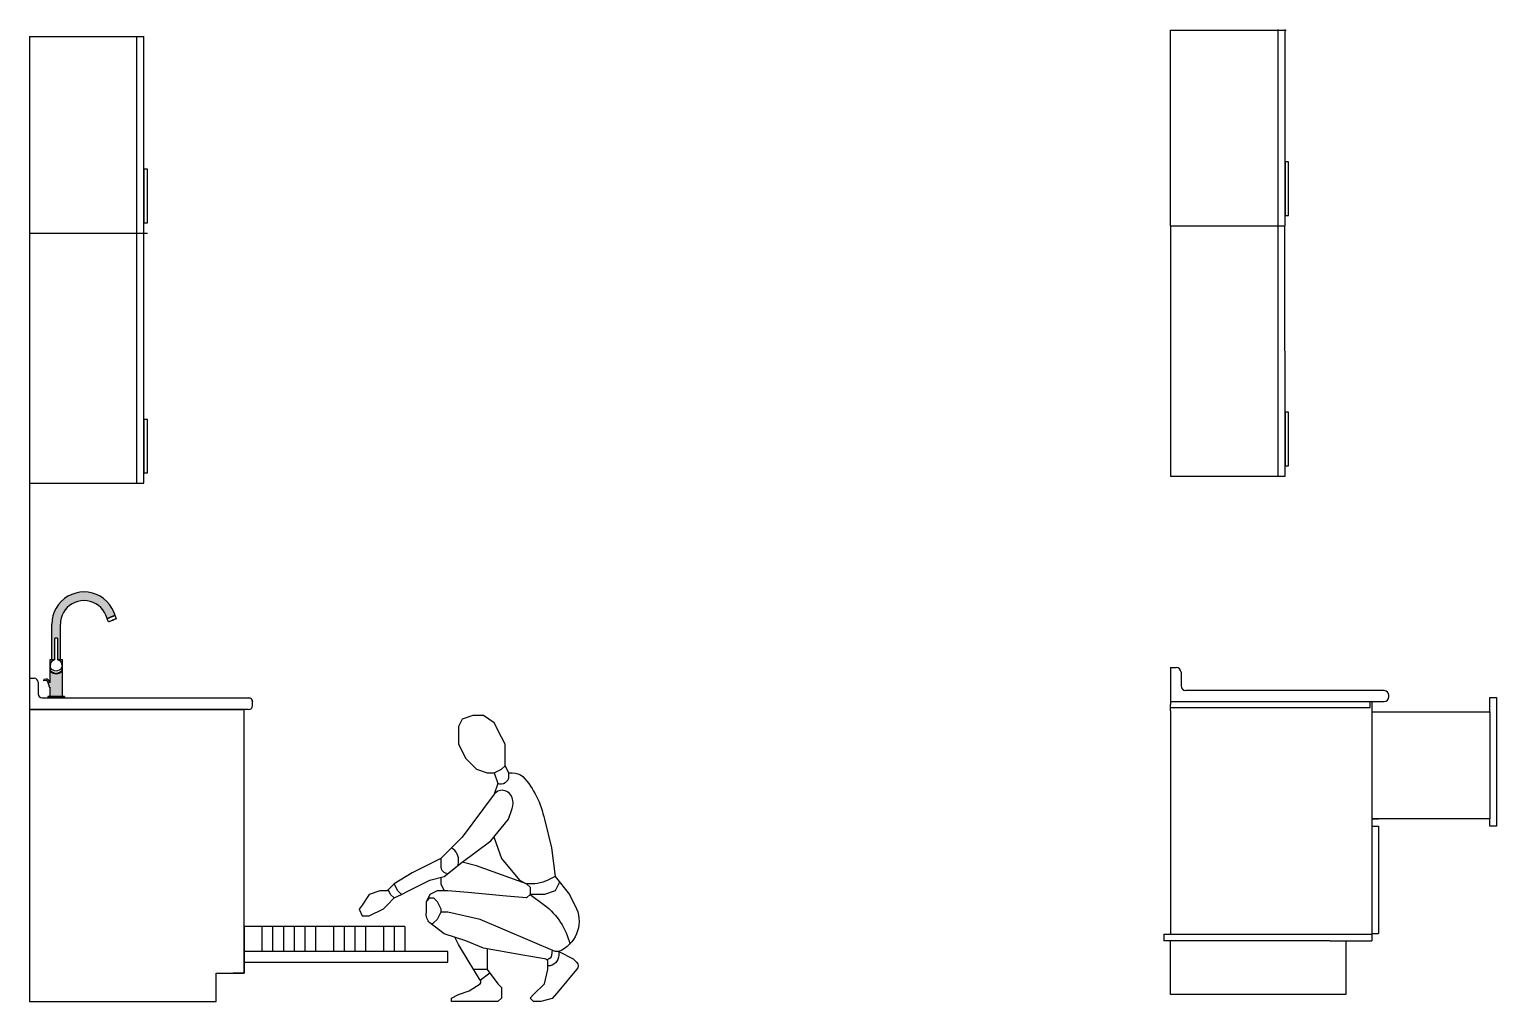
# Model space of a CAD drawing. Header units: millimetres. Extents: x -79936 to 190348, y -17907 to 78730.
# Drawn here: x 140702 to 144805, y 343 to 3063 of the extents above; entities that cross this region are included whole.
import ezdxf

# ---------------------------------------------------------------- set-up
doc = ezdxf.new("R2010")
doc.units = ezdxf.units.MM
for name, color, linetype in [('freecads.com', 7, 'Continuous'), ('furn', 251, 'Continuous'), ('furn section', 47, 'Continuous')]:
    doc.layers.add(name, color=color, linetype=linetype)

msp = doc.modelspace()

# ---------------------------------------------------------------- hatches: boundary and pattern name
at = {"true_color": 0xffffff, "transparency": 33554687}
h = msp.add_hatch(color=7, dxfattribs=at)
h.dxf.hatch_style = 1
h.paths.add_polyline_path([(140790.659, 1415.603), (140793.434, 1423.778), (140797.252, 1431.521), (140802.049, 1438.699), (140807.741, 1445.19), (140814.232, 1450.882), (140821.41, 1455.679), (140829.153, 1459.497), (140837.328, 1462.272), (140845.796, 1463.956), (140854.41, 1464.521), (140863.025, 1463.956), (140871.493, 1462.272), (140879.668, 1459.497), (140887.41, 1455.679), (140894.589, 1450.882), (140901.079, 1445.19), (140906.772, 1438.699), (140911.568, 1431.521), (140915.386, 1423.778), (140918.851, 1414.161), (140919.252, 1414.323), (140920.32, 1414.754), (140922.101, 1415.473), (140924.46, 1416.425), (140927.13, 1417.503), (140929.979, 1418.653), (140932.828, 1419.802), (140935.499, 1420.88), (140937.858, 1421.833), (140939.638, 1422.551), (140940.706, 1422.982), (140941.107, 1423.144), (140937.56, 1432.963), (140932.353, 1443.521), (140929.082, 1448.416), (140925.812, 1453.31), (140918.631, 1461.499), (140909.199, 1469.923), (140899.41, 1476.463), (140888.852, 1481.67), (140877.704, 1485.454), (140866.158, 1487.751), (140854.41, 1488.521), (140842.663, 1487.751), (140831.116, 1485.454), (140821.316, 1482.127), (140809.41, 1476.463), (140790.77, 1462.161), (140783.008, 1453.31), (140776.468, 1443.521), (140771.261, 1432.963), (140767.477, 1421.815), (140765.18, 1410.268), (140764.41, 1398.521), (140764.41, 1298.521), (140767.834, 1298.521), (140771.232, 1298.521), (140772.41, 1298.987), (140772.41, 1359.492), (140773.104, 1359.492), (140773.704, 1359.492), (140774.504, 1359.492), (140775.422, 1359.492), (140777.398, 1359.492), (140778.316, 1359.492), (140779.116, 1359.492), (140779.716, 1359.492), (140780.41, 1359.492), (140780.41, 1298.938), (140780.619, 1298.854), (140780.81, 1298.829), (140781.588, 1298.521), (140788.41, 1298.521), (140788.41, 1398.521), (140788.975, 1407.136)], flags=16)
h.paths.add_polyline_path([(140794.41, 1298.299), (140794.145, 1298.447), (140793.616, 1298.521), (140788.41, 1298.521), (140788.41, 1398.521), (140788.975, 1407.136), (140790.659, 1415.603), (140793.434, 1423.778), (140798.148, 1432.861), (140802.049, 1438.699), (140810.987, 1448.036), (140817.821, 1453.281), (140825.282, 1457.588), (140829.153, 1459.497), (140837.328, 1462.272), (140845.796, 1463.956), (140854.41, 1464.521), (140863.025, 1463.956), (140871.493, 1462.272), (140879.668, 1459.497), (140887.41, 1455.679), (140894.589, 1450.882), (140903.926, 1441.945), (140909.17, 1435.11), (140913.477, 1427.65), (140916.187, 1421.556), (140918.851, 1414.161), (140919.262, 1413.912), (140919.139, 1413.448), (140922.594, 1404.888), (140923.005, 1404.639), (140944.727, 1413.406), (140944.85, 1413.871), (140941.395, 1422.431), (140940.984, 1422.68), (140941.107, 1423.144), (140937.56, 1432.963), (140932.353, 1443.521), (140929.082, 1448.416), (140925.812, 1453.31), (140918.631, 1461.499), (140909.199, 1469.923), (140899.41, 1476.463), (140888.852, 1481.67), (140877.704, 1485.454), (140866.158, 1487.751), (140854.41, 1488.521), (140842.663, 1487.751), (140831.116, 1485.454), (140821.316, 1482.127), (140809.41, 1476.463), (140790.77, 1462.161), (140783.008, 1453.31), (140776.468, 1443.521), (140771.261, 1432.963), (140767.477, 1421.815), (140765.18, 1410.268), (140764.41, 1398.521), (140764.41, 1298.521), (140759.204, 1298.521), (140758.675, 1298.447), (140758.41, 1298.299), (140758.41, 1235.318), (140757.099, 1238.958), (140755.717, 1241.388), (140753.69, 1243.249), (140751.217, 1244.357), (140748.329, 1244.604), (140748.119, 1244.604), (140742.705, 1243.828), (140743.125, 1242.993), (140743.339, 1241.732), (140743.266, 1239.73), (140748.576, 1240.508), (140749.857, 1240.389), (140751.212, 1239.782), (140752.322, 1238.763), (140753.079, 1237.432), (140758.41, 1222.63), (140758.41, 1196.521), (140794.41, 1196.521)], flags=17)
h.paths.add_polyline_path([(140771.232, 1298.521), (140767.834, 1298.521), (140767.463, 1298.299), (140770.672, 1298.299)], flags=0)
h.paths.add_polyline_path([(140772.41, 1298.882), (140772.41, 1298.938), (140772.202, 1298.854)], flags=16)
h.paths.add_polyline_path([(140772.029, 1259.338), (140767.975, 1260.98), (140764.379, 1263.569), (140761.698, 1267.043), (140759.998, 1270.896), (140759.41, 1275.19), (140759.46, 1275.552), (140759.41, 1275.87), (140759.41, 1282.988), (140760.01, 1287.238), (140761.677, 1291.166), (140764.41, 1294.579), (140767.943, 1297.219), (140768.388, 1297.395), (140764.61, 1294.709), (140762.01, 1291.296), (140760.344, 1287.433), (140759.744, 1283.311), (140760.344, 1279.19), (140762.01, 1275.326), (140764.61, 1271.914), (140768.143, 1269.402), (140772.144, 1267.792), (140776.41, 1267.213), (140780.676, 1267.792), (140784.677, 1269.402), (140788.21, 1271.914), (140790.81, 1275.326), (140792.476, 1279.19), (140793.076, 1283.311), (140792.476, 1287.433), (140790.81, 1291.296), (140788.21, 1294.709), (140784.677, 1297.221), (140780.676, 1298.831), (140780.41, 1298.867), (140780.41, 1359.312), (140780.351, 1359.432), (140780.21, 1359.432), (140779.822, 1359.432), (140777.422, 1359.432), (140776.41, 1359.432), (140775.398, 1359.432), (140772.998, 1359.432), (140772.61, 1359.432), (140772.469, 1359.432), (140772.586, 1359.492), (140772.728, 1359.492), (140773.104, 1359.492), (140773.704, 1359.492), (140774.504, 1359.492), (140775.422, 1359.492), (140777.398, 1359.492), (140778.316, 1359.492), (140779.116, 1359.492), (140779.716, 1359.492), (140780.41, 1359.492), (140780.41, 1298.938), (140780.619, 1298.854), (140780.81, 1298.829), (140784.877, 1297.219), (140788.41, 1294.579), (140791.143, 1291.166), (140792.81, 1287.238), (140793.41, 1282.988), (140793.41, 1275.87), (140793.361, 1275.552), (140793.41, 1275.19), (140792.822, 1270.896), (140791.122, 1267.043), (140788.441, 1263.569), (140784.845, 1260.98), (140780.791, 1259.338), (140776.41, 1258.802)], flags=16)
h.paths.add_polyline_path([(140776.41, 1259.59), (140772.258, 1260.192), (140768.314, 1261.662), (140764.924, 1264.202), (140762.294, 1267.477), (140762.095, 1267.975), (140764.41, 1265.358), (140767.943, 1262.955), (140772.01, 1261.474), (140776.41, 1260.96), (140780.81, 1261.474), (140784.877, 1262.955), (140788.41, 1265.358), (140790.725, 1267.975), (140790.526, 1267.477), (140787.896, 1264.202), (140784.506, 1261.662), (140780.562, 1260.192)], flags=16)
h.paths.add_polyline_path([(140788.21, 1294.709), (140784.677, 1297.221), (140780.676, 1298.831), (140780.41, 1298.867), (140780.41, 1359.312), (140780.351, 1359.432), (140779.822, 1359.432), (140777.422, 1359.432), (140776.41, 1359.432), (140775.398, 1359.432), (140772.998, 1359.432), (140772.469, 1359.432), (140772.41, 1359.312), (140772.41, 1298.987), (140772.41, 1298.867), (140772.144, 1298.831), (140768.143, 1297.221), (140764.61, 1294.709), (140762.01, 1291.296), (140760.344, 1287.433), (140759.744, 1283.311), (140760.344, 1279.19), (140762.01, 1275.326), (140764.61, 1271.914), (140768.143, 1269.402), (140772.144, 1267.792), (140776.41, 1267.213), (140780.676, 1267.792), (140784.677, 1269.402), (140788.21, 1271.914), (140790.81, 1275.326), (140792.476, 1279.19), (140793.076, 1283.311), (140792.476, 1287.433), (140790.81, 1291.296)], flags=0)
h.paths.add_polyline_path([(140790.725, 1267.975), (140791.143, 1268.447), (140792.81, 1272.009), (140793.41, 1275.87), (140793.41, 1282.988), (140792.81, 1287.238), (140791.143, 1291.166), (140788.41, 1294.579), (140788.176, 1294.754), (140790.81, 1291.296), (140792.476, 1287.433), (140793.076, 1283.311), (140792.476, 1279.19), (140790.81, 1275.326), (140788.21, 1271.914), (140784.677, 1269.402), (140780.676, 1267.792), (140776.41, 1267.213), (140772.144, 1267.792), (140768.143, 1269.402), (140764.61, 1271.914), (140762.01, 1275.326), (140760.344, 1279.19), (140759.744, 1283.311), (140760.344, 1287.433), (140762.01, 1291.296), (140764.645, 1294.754), (140764.41, 1294.579), (140761.677, 1291.166), (140760.01, 1287.238), (140759.41, 1282.988), (140759.41, 1275.87), (140759.46, 1275.552), (140760.01, 1272.009), (140761.677, 1268.447), (140764.41, 1265.358), (140767.943, 1262.955), (140772.01, 1261.474), (140776.41, 1260.96), (140780.81, 1261.474), (140784.877, 1262.955), (140788.41, 1265.358)], flags=16)
h.paths.add_polyline_path([(140764.41, 1294.579), (140764.645, 1294.754), (140767.943, 1297.219), (140768.388, 1297.395), (140770.672, 1298.299), (140767.463, 1298.299), (140763.704, 1298.299), (140760.845, 1298.299), (140759.045, 1298.299), (140758.41, 1298.299), (140758.41, 1235.318), (140757.099, 1238.958), (140755.717, 1241.388), (140753.69, 1243.249), (140751.217, 1244.357), (140748.329, 1244.604), (140748.119, 1244.604), (140742.705, 1243.828), (140743.125, 1242.993), (140743.339, 1241.732), (140743.266, 1239.73), (140748.576, 1240.508), (140749.857, 1240.389), (140751.212, 1239.782), (140752.322, 1238.763), (140753.079, 1237.432), (140758.41, 1222.63), (140758.41, 1196.521), (140794.41, 1196.521), (140794.41, 1298.299), (140793.775, 1298.299), (140791.975, 1298.299), (140789.116, 1298.299), (140785.357, 1298.299), (140782.149, 1298.299), (140784.877, 1297.219), (140788.41, 1294.579), (140791.143, 1291.166), (140792.81, 1287.238), (140793.41, 1282.988), (140793.41, 1275.87), (140793.361, 1275.552), (140793.41, 1275.19), (140792.822, 1270.896), (140791.122, 1267.043), (140788.441, 1263.569), (140784.845, 1260.98), (140780.791, 1259.338), (140776.41, 1258.802), (140772.029, 1259.338), (140767.975, 1260.98), (140764.379, 1263.569), (140761.698, 1267.043), (140759.998, 1270.896), (140759.41, 1275.19), (140759.46, 1275.552), (140759.41, 1275.87), (140759.41, 1282.988), (140760.01, 1287.238), (140761.677, 1291.166)], flags=16)
h.paths.add_polyline_path([(140795.454, 1196.29), (140792.645, 1196.29), (140787.842, 1196.29), (140756.522, 1196.29), (140754.222, 1196.29), (140753.41, 1196.29), (140753.41, 1192.521), (140754.222, 1192.521), (140756.522, 1192.521), (140792.645, 1192.521), (140795.454, 1192.521)], flags=16)
h.paths.add_polyline_path([(140799.41, 1196.29), (140798.598, 1196.29), (140795.454, 1196.29), (140795.454, 1192.521), (140796.298, 1192.521), (140798.598, 1192.521), (140799.41, 1192.521)], flags=17)
h.paths.add_polyline_path([(140798.395, 1196.521), (140795.454, 1196.521), (140795.454, 1196.29), (140798.598, 1196.29), (140799.41, 1196.29), (140799.072, 1196.444)], flags=17)
h.paths.add_polyline_path([(140798.395, 1196.521), (140794.41, 1196.521), (140758.41, 1196.521), (140754.425, 1196.521), (140753.748, 1196.444), (140753.41, 1196.29), (140753.41, 1192.521), (140754.222, 1192.521), (140756.522, 1192.521), (140792.645, 1192.521), (140799.41, 1192.521), (140799.41, 1196.29), (140799.072, 1196.444)])
h.paths.add_polyline_path([(140753.69, 1243.249), (140751.217, 1244.357), (140748.329, 1244.604), (140748.119, 1244.604), (140742.314, 1243.772), (140742.026, 1242.993), (140741.98, 1241.732), (140742.193, 1240.471), (140742.585, 1239.692), (140743.005, 1239.692), (140748.576, 1240.508), (140749.857, 1240.389), (140751.212, 1239.782), (140752.322, 1238.763), (140753.079, 1237.432), (140758.41, 1222.63), (140758.41, 1196.521), (140794.41, 1196.521), (140794.41, 1298.299), (140794.145, 1298.447), (140793.616, 1298.521), (140788.41, 1298.521), (140788.41, 1398.521), (140788.975, 1407.136), (140790.659, 1415.603), (140793.434, 1423.778), (140798.148, 1432.861), (140802.049, 1438.699), (140810.987, 1448.036), (140817.821, 1453.281), (140825.282, 1457.588), (140829.153, 1459.497), (140837.328, 1462.272), (140845.796, 1463.956), (140854.41, 1464.521), (140863.025, 1463.956), (140871.493, 1462.272), (140879.668, 1459.497), (140887.41, 1455.679), (140894.589, 1450.882), (140903.926, 1441.945), (140909.17, 1435.11), (140913.477, 1427.65), (140916.187, 1421.556), (140918.851, 1414.161), (140919.262, 1413.912), (140919.139, 1413.448), (140922.594, 1404.888), (140923.005, 1404.639), (140944.727, 1413.406), (140944.85, 1413.871), (140941.395, 1422.431), (140940.984, 1422.68), (140941.107, 1423.144), (140937.56, 1432.963), (140932.353, 1443.521), (140929.082, 1448.416), (140925.812, 1453.31), (140918.631, 1461.499), (140909.199, 1469.923), (140899.41, 1476.463), (140888.852, 1481.67), (140877.704, 1485.454), (140866.158, 1487.751), (140854.41, 1488.521), (140842.663, 1487.751), (140831.116, 1485.454), (140821.316, 1482.127), (140809.41, 1476.463), (140790.77, 1462.161), (140783.008, 1453.31), (140776.468, 1443.521), (140771.261, 1432.963), (140767.477, 1421.815), (140765.18, 1410.268), (140764.41, 1398.521), (140764.41, 1298.521), (140759.204, 1298.521), (140758.675, 1298.447), (140758.41, 1298.299), (140758.41, 1235.318), (140757.099, 1238.958), (140755.717, 1241.388)])
h.paths.add_polyline_path([(140759.41, 1275.19), (140759.46, 1275.552), (140759.41, 1275.87), (140759.41, 1282.988), (140760.01, 1287.238), (140761.677, 1291.166), (140764.41, 1294.579), (140767.943, 1297.219), (140772.01, 1298.829), (140772.41, 1298.882), (140772.41, 1359.312), (140772.469, 1359.432), (140772.586, 1359.492), (140772.728, 1359.492), (140773.104, 1359.492), (140773.704, 1359.492), (140774.504, 1359.492), (140775.422, 1359.492), (140777.398, 1359.492), (140778.316, 1359.492), (140779.116, 1359.492), (140779.716, 1359.492), (140780.092, 1359.492), (140780.234, 1359.492), (140780.351, 1359.432), (140780.41, 1359.312), (140780.41, 1298.882), (140780.81, 1298.829), (140784.877, 1297.219), (140788.41, 1294.579), (140791.143, 1291.166), (140792.81, 1287.238), (140793.41, 1282.988), (140793.41, 1275.87), (140793.361, 1275.552), (140793.41, 1275.19), (140792.822, 1270.896), (140791.122, 1267.043), (140788.441, 1263.569), (140784.845, 1260.98), (140780.791, 1259.338), (140776.41, 1258.802), (140772.029, 1259.338), (140767.975, 1260.98), (140764.379, 1263.569), (140761.698, 1267.043), (140759.998, 1270.896)], flags=0)

# ---------------------------------------------------------------- linework, layer by layer
at = {"color": 250}
for points in [[(140701.523, 3042.521), (140701.523, 342.521)], [(144212.739, 3062.521), (144212.739, 2512.521)], [(141031.54, 2521.521), (141031.54, 2671.531), (141021.54, 2671.521)], [(144222.931, 2541.521), (144222.931, 2691.531), (144212.931, 2691.521)], [(143892.739, 2512.521), (143892.739, 2512.521)], [(144192.652, 2512.521), (144212.931, 2512.521)], [(140701.523, 2492.521), (141031.54, 2492.521)], [(141001.261, 2492.521), (141021.528, 2492.521)], [(141031.54, 1821.521), (141031.54, 1971.531), (141021.54, 1971.521)], [(144222.931, 1841.521), (144222.931, 1991.531), (144212.931, 1991.521)], [(141001.261, 1792.521), (141021.528, 1792.521)], [(143892.739, 1277.366), (143892.739, 1173.567)], [(140701.523, 1247.081), (140701.523, 1159.745)], [(141314.779, 1159.745), (141301.77, 1159.745)], [(144455.627, 1153.521), (144455.627, 1153.521), (144474.236, 1153.521)], [(144455.627, 853.521), (144474.236, 853.521)], [(144455.627, 833.687), (144474.236, 833.687)], [(144455.627, 533.475), (144474.236, 533.475)], [(143874.236, 531.024), (143874.236, 512.521)], [(144383.167, 512.521), (144383.167, 362.521), (143892.739, 362.521), (143892.739, 512.521)]]:
    msp.add_lwpolyline(points, dxfattribs=at)
at = {"color": 18, "true_color": 0x000000}
for points in [[(140701.523, 3042.521), (141001.261, 3042.521), (141021.528, 3042.521)], [(143892.739, 2512.521), (143892.739, 3060), (143906.369, 3060), (144216.369, 3060)], [(144490.283, 1212.521), (143935.018, 1212.521)], [(144455.627, 1153.521), (144785.627, 1153.521), (144785.627, 1193.521), (144804.627, 1193.521)], [(144804.627, 1193.521), (144804.627, 833.521)], [(144785.627, 1153.521), (144785.627, 853.521)], [(142031.77, 1032.608), (142031.77, 1062.608), (142021.77, 1082.608), (142001.77, 1122.608), (141971.77, 1142.608), (141941.77, 1142.608), (141911.77, 1132.608), (141901.77, 1112.608), (141901.77, 1062.608), (141921.77, 1022.608), (141951.77, 992.608), (141981.77, 982.608), (142001.77, 982.608), (142021.77, 992.608), (142031.77, 1002.608), (142031.77, 1032.608)], [(144804.627, 833.521), (144785.627, 833.521), (144785.627, 853.521), (144455.627, 853.521), (144455.627, 853.521)], [(142000.787, 803.428), (142021.77, 742.608), (142071.77, 682.608), (142091.77, 672.608), (141951.77, 722.608), (141911.77, 732.608)], [(141741.77, 642.608), (141731.77, 652.608), (141721.77, 672.608)], [(141852.358, 690.255), (141851.77, 672.608), (141861.77, 652.608)], [(142091.77, 672.608), (142101.77, 662.608), (142101.77, 652.608), (142101.77, 642.608), (142091.77, 632.608), (142035.52, 637.608), (141928.02, 647.608)], [(142184.078, 677.223), (142171.77, 652.608), (142141.77, 642.608), (142101.77, 642.608)], [(141721.77, 632.608), (141711.77, 642.608), (141705.104, 655.941)], [(141928.02, 647.608), (141871.77, 652.608), (141841.77, 652.608), (141821.77, 642.608), (141811.77, 622.608)], [(141751.77, 552.608), (141311.77, 552.608), (141301.77, 552.608), (141301.77, 482.608)], [(141351.77, 552.608), (141351.77, 482.608)], [(141381.77, 552.608), (141381.77, 482.608)], [(141411.77, 552.608), (141411.77, 482.608)], [(141441.77, 552.608), (141441.77, 482.608)], [(141471.77, 552.608), (141471.77, 482.608)], [(141501.77, 552.608), (141501.77, 482.608)], [(141551.77, 552.608), (141551.77, 482.608)], [(141581.77, 552.608), (141581.77, 482.608)], [(141611.77, 552.608), (141611.77, 482.608)], [(141641.77, 552.608), (141641.77, 482.608)], [(141691.77, 552.608), (141691.77, 482.608)], [(141721.77, 552.608), (141721.77, 482.608)], [(141751.77, 552.608), (141751.77, 482.608)], [(141301.77, 452.608), (141301.77, 422.608), (141271.77, 422.608)], [(141871.77, 482.608), (141301.77, 482.608), (141301.77, 452.608), (141861.77, 452.608), (141871.77, 452.608), (141871.77, 482.608)], [(141981.77, 432.608), (141961.77, 432.608), (141943.77, 432.608)], [(141961.77, 402.608), (141988.97, 423.008)]]:
    msp.add_lwpolyline(points, dxfattribs=at)
at = {"color": 253}
msp.add_lwpolyline([(141314.779, 1192.521), (141320.017, 1191.192), (141323.981, 1187.541), (141325.77, 1181.53)], dxfattribs=at)
at = {"color": 250}
msp.add_lwpolyline([(141301.77, 422.608), (141301.77, 1159.745), (140701.523, 1159.745), (140701.523, 342.521), (141223.477, 342.521), (141223.477, 422.608)], close=True, dxfattribs=at)
at = {"color": 18, "true_color": 0x000000}
for points in [[(142031.77, 1002.608), (142041.77, 982.608), (142051.77, 982.608, -0.16227766), (142081.77, 972.608, -0.13391808), (142141.77, 852.608), (142161.77, 772.608), (142171.77, 692.608), (142211.77, 642.608), (142231.77, 602.608, -0.41421356), (142181.77, 482.608), (142171.77, 482.608), (142101.77, 512.608), (141961.77, 572.608), (141871.77, 592.608), (141851.77, 592.608), (141841.77, 572.608), (141831.77, 562.608, -0.41421356), (141821.77, 562.608, -0.23606798), (141811.77, 592.608), (141811.77, 622.608), (141821.77, 632.608), (141831.77, 632.608), (141841.77, 622.608), (141851.77, 602.608), (141851.77, 592.608)], [(142001.77, 982.608), (142011.77, 952.608), (142001.77, 922.608), (141911.77, 802.608), (141871.77, 762.608), (141851.77, 742.608), (141771.77, 702.608), (141721.77, 672.608), (141701.77, 652.608), (141681.77, 652.608), (141651.77, 642.608), (141631.77, 612.608), (141624.078, 601.07), (141631.77, 582.608), (141651.77, 582.608), (141691.77, 602.608), (141701.77, 612.608), (141721.77, 632.608), (141741.77, 642.608), (141761.77, 652.608), (141821.77, 682.608), (141861.77, 692.608), (141911.77, 732.608), (141991.77, 792.608), (142041.77, 852.608), (142051.77, 882.608, 0.16227766), (142051.77, 912.608, 0.23606798), (142031.77, 932.608, 0.33333333), (142001.77, 922.608, -0.62287644)], [(142041.77, 982.608), (142041.77, 972.608, -0.53518376), (142011.77, 952.608, -2.67072628)], [(141851.77, 742.608), (141851.77, 732.608), (141851.77, 722.608, 0.41083159), (141872.746, 701.389, 1.54482187)], [(141900.795, 723.828), (141901.77, 732.608, 0.29531425), (141881.77, 772.608, 0.27290981)], [(142171.77, 692.608), (142151.77, 682.608, -0.15036763), (142091.77, 672.608, 0.30769231)], [(142101.77, 642.608), (142141.77, 612.608, -0.177425), (142212.649, 503.499, -0.177425)], [(142181.77, 482.608), (142221.77, 462.608), (142231.77, 452.608, -0.41421356), (142231.77, 432.608), (142181.77, 372.608), (142163.737, 350.969), (142131.77, 342.608), (142111.77, 342.608), (142101.77, 352.608), (142111.77, 362.608), (142141.77, 392.608), (142151.77, 432.608), (142151.77, 452.608, 0.41421356), (142141.77, 462.608), (142081.77, 472.608), (141971.77, 492.608), (141921.77, 512.608), (141861.77, 532.608), (141821.77, 562.608)], [(141981.45, 490.848), (141981.77, 432.608), (142011.77, 392.608), (142021.77, 382.608), (142021.77, 362.608), (142021.77, 352.608), (142011.77, 342.608), (141881.77, 342.608), (141881.77, 352.608), (141901.77, 362.608), (141931.77, 372.608), (141961.77, 392.608, 0.53518376), (141961.77, 402.608), (141931.77, 452.608), (141901.77, 502.608), (141891.77, 522.608)], [(142163.322, 486.229), (142161.77, 472.608, -0.34922203), (142148.841, 459.679, -15.26799944)], [(142181.77, 482.608), (142181.77, 472.608, -0.41421356), (142151.77, 442.608, -1)]]:
    msp.add_lwpolyline(points, format="xyb", dxfattribs=at)
at = {"layer": 'freecads.com', "color": 250}
for p, q in [((141021.54, 2671.521), (141021.54, 2521.521)), ((144212.931, 2691.521), (144212.931, 2541.521)), ((141021.54, 2521.521), (141031.54, 2521.521)), ((144212.931, 2541.521), (144222.931, 2541.521)), ((141021.54, 1971.521), (141021.54, 1821.521)), ((144212.931, 1991.521), (144212.931, 1841.521)), ((141021.54, 1821.521), (141031.54, 1821.521)), ((144212.931, 1841.521), (144222.931, 1841.521))]:
    msp.add_line(p, q, dxfattribs=at)
at = {"layer": 'freecads.com', "color": 250, "ltscale": 10}
for p, q in [((140819.968, 1481.67), (140809.41, 1476.463)), ((140831.116, 1485.454), (140819.968, 1481.67)), ((140842.663, 1487.751), (140831.116, 1485.454)), ((140854.41, 1488.521), (140842.663, 1487.751)), ((140866.158, 1487.751), (140854.41, 1488.521)), ((140877.704, 1485.454), (140866.158, 1487.751)), ((140888.852, 1481.67), (140877.704, 1485.454)), ((140899.41, 1476.463), (140888.852, 1481.67)), ((140776.468, 1443.521), (140771.261, 1432.963)), ((140783.008, 1453.31), (140776.468, 1443.521)), ((140790.77, 1462.161), (140783.008, 1453.31)), ((140799.621, 1469.923), (140790.77, 1462.161)), ((140802.049, 1438.699), (140797.252, 1431.521)), ((140809.41, 1476.463), (140799.621, 1469.923)), ((140807.741, 1445.19), (140802.049, 1438.699)), ((140814.232, 1450.882), (140807.741, 1445.19)), ((140821.41, 1455.679), (140814.232, 1450.882)), ((140829.153, 1459.497), (140821.41, 1455.679)), ((140837.328, 1462.272), (140829.153, 1459.497)), ((140845.796, 1463.956), (140837.328, 1462.272)), ((140854.41, 1464.521), (140845.796, 1463.956)), ((140863.025, 1463.956), (140854.41, 1464.521)), ((140871.493, 1462.272), (140863.025, 1463.956)), ((140879.668, 1459.497), (140871.493, 1462.272)), ((140887.41, 1455.679), (140879.668, 1459.497)), ((140894.589, 1450.882), (140887.41, 1455.679)), ((140901.079, 1445.19), (140894.589, 1450.882)), ((140909.199, 1469.923), (140899.41, 1476.463)), ((140906.772, 1438.699), (140901.079, 1445.19)), ((140911.568, 1431.521), (140906.772, 1438.699)), ((140918.05, 1462.161), (140909.199, 1469.923)), ((140925.812, 1453.31), (140918.05, 1462.161)), ((140932.353, 1443.521), (140925.812, 1453.31)), ((140937.56, 1432.963), (140932.353, 1443.521)), ((140765.18, 1410.268), (140764.41, 1398.521)), ((140764.41, 1298.521), (140764.41, 1398.521)), ((140767.477, 1421.815), (140765.18, 1410.268)), ((140771.261, 1432.963), (140767.477, 1421.815)), ((140788.975, 1407.136), (140788.41, 1398.521)), ((140788.41, 1298.521), (140788.41, 1398.521)), ((140790.659, 1415.603), (140788.975, 1407.136)), ((140793.434, 1423.778), (140790.659, 1415.603)), ((140797.252, 1431.521), (140793.434, 1423.778)), ((140915.386, 1423.778), (140911.568, 1431.521)), ((140918.851, 1414.161), (140915.386, 1423.778)), ((140919.252, 1414.323), (140918.851, 1414.161)), ((140919.262, 1413.912), (140918.851, 1414.161)), ((140919.262, 1413.912), (140919.139, 1413.448)), ((140919.54, 1413.61), (140919.139, 1413.448)), ((140922.594, 1404.888), (140919.139, 1413.448)), ((140920.32, 1414.754), (140919.252, 1414.323)), ((140919.663, 1414.074), (140919.262, 1413.912)), ((140920.608, 1414.041), (140919.54, 1413.61)), ((140920.731, 1414.505), (140919.663, 1414.074)), ((140922.101, 1415.473), (140920.32, 1414.754)), ((140922.389, 1414.759), (140920.608, 1414.041)), ((140922.467, 1415.206), (140920.731, 1414.505)), ((140924.46, 1416.425), (140922.101, 1415.473)), ((140924.748, 1415.712), (140922.389, 1414.759)), ((140924.737, 1416.122), (140922.467, 1415.206)), ((140922.995, 1405.05), (140922.594, 1404.888)), ((140923.005, 1404.639), (140922.594, 1404.888)), ((140924.063, 1405.481), (140922.995, 1405.05)), ((140923.406, 1404.801), (140923.005, 1404.639)), ((140924.474, 1405.232), (140923.406, 1404.801)), ((140925.844, 1406.2), (140924.063, 1405.481)), ((140927.13, 1417.503), (140924.46, 1416.425)), ((140926.21, 1405.933), (140924.474, 1405.232)), ((140927.319, 1417.164), (140924.737, 1416.122)), ((140927.418, 1416.789), (140924.748, 1415.712)), ((140928.203, 1407.152), (140925.844, 1406.2)), ((140928.48, 1406.849), (140926.21, 1405.933)), ((140929.979, 1418.653), (140927.13, 1417.503)), ((140930.123, 1418.296), (140927.319, 1417.164)), ((140930.267, 1417.939), (140927.418, 1416.789)), ((140930.873, 1408.23), (140928.203, 1407.152)), ((140931.062, 1407.891), (140928.48, 1406.849)), ((140932.828, 1419.802), (140929.979, 1418.653)), ((140932.927, 1419.428), (140930.123, 1418.296)), ((140933.116, 1419.089), (140930.267, 1417.939)), ((140933.722, 1409.379), (140930.873, 1408.23)), ((140933.866, 1409.023), (140931.062, 1407.891)), ((140935.499, 1420.88), (140932.828, 1419.802)), ((140935.509, 1420.47), (140932.927, 1419.428)), ((140935.786, 1420.167), (140933.116, 1419.089)), ((140936.571, 1410.529), (140933.722, 1409.379)), ((140936.67, 1410.155), (140933.866, 1409.023)), ((140937.858, 1421.833), (140935.499, 1420.88)), ((140937.779, 1421.386), (140935.509, 1420.47)), ((140938.146, 1421.119), (140935.786, 1420.167)), ((140939.241, 1411.607), (140936.571, 1410.529)), ((140939.252, 1411.197), (140936.67, 1410.155)), ((140941.107, 1423.144), (140937.56, 1432.963)), ((140939.515, 1422.087), (140937.779, 1421.386)), ((140939.638, 1422.551), (140937.858, 1421.833)), ((140939.926, 1421.838), (140938.146, 1421.119)), ((140941.6, 1412.559), (140939.241, 1411.607)), ((140941.522, 1412.113), (140939.252, 1411.197)), ((140940.583, 1422.518), (140939.515, 1422.087)), ((140940.706, 1422.982), (140939.638, 1422.551)), ((140940.994, 1422.269), (140939.926, 1421.838)), ((140940.984, 1422.68), (140940.583, 1422.518)), ((140941.107, 1423.144), (140940.706, 1422.982)), ((140941.107, 1423.144), (140940.984, 1422.68)), ((140941.395, 1422.431), (140940.984, 1422.68)), ((140941.395, 1422.431), (140940.994, 1422.269)), ((140944.85, 1413.871), (140941.395, 1422.431)), ((140943.258, 1412.814), (140941.522, 1412.113)), ((140943.381, 1413.278), (140941.6, 1412.559)), ((140944.326, 1413.245), (140943.258, 1412.814)), ((140944.449, 1413.709), (140943.381, 1413.278)), ((140944.727, 1413.406), (140944.326, 1413.245)), ((140944.85, 1413.871), (140944.449, 1413.709)), ((140944.85, 1413.871), (140944.727, 1413.406)), ((140772.469, 1359.432), (140772.41, 1359.312)), ((140772.41, 1298.867), (140772.41, 1359.312)), ((140772.586, 1359.492), (140772.469, 1359.432)), ((140772.61, 1359.432), (140772.469, 1359.432)), ((140772.728, 1359.492), (140772.586, 1359.492)), ((140772.998, 1359.432), (140772.61, 1359.432)), ((140773.104, 1359.492), (140772.728, 1359.492)), ((140775.398, 1359.432), (140772.998, 1359.432)), ((140773.704, 1359.492), (140773.104, 1359.492)), ((140774.504, 1359.492), (140773.704, 1359.492)), ((140775.422, 1359.492), (140774.504, 1359.492)), ((140776.41, 1359.432), (140775.398, 1359.432)), ((140777.398, 1359.492), (140775.422, 1359.492)), ((140777.422, 1359.432), (140776.41, 1359.432)), ((140778.316, 1359.492), (140777.398, 1359.492)), ((140779.822, 1359.432), (140777.422, 1359.432)), ((140779.116, 1359.492), (140778.316, 1359.492)), ((140779.716, 1359.492), (140779.116, 1359.492)), ((140780.092, 1359.492), (140779.716, 1359.492)), ((140780.21, 1359.432), (140779.822, 1359.432)), ((140780.234, 1359.492), (140780.092, 1359.492)), ((140780.351, 1359.432), (140780.21, 1359.432)), ((140780.351, 1359.432), (140780.234, 1359.492)), ((140780.41, 1359.312), (140780.351, 1359.432)), ((140780.41, 1359.312), (140780.41, 1298.867)), ((140758.675, 1298.447), (140758.41, 1298.299)), ((140758.41, 1298.299), (140758.41, 1235.318)), ((140759.045, 1298.299), (140758.41, 1298.299)), ((140759.204, 1298.521), (140758.675, 1298.447)), ((140760.845, 1298.299), (140759.045, 1298.299)), ((140759.839, 1298.521), (140759.204, 1298.521)), ((140760.01, 1287.238), (140759.41, 1282.988)), ((140759.41, 1282.988), (140759.41, 1275.87)), ((140760.01, 1272.009), (140759.41, 1275.87)), ((140759.46, 1275.552), (140759.41, 1275.19)), ((140759.998, 1270.896), (140759.41, 1275.19)), ((140759.41, 1275.19), (140759.41, 1263.678)), ((140760.344, 1287.433), (140759.744, 1283.311)), ((140760.344, 1279.19), (140759.744, 1283.311)), ((140761.534, 1298.521), (140759.839, 1298.521)), ((140761.677, 1291.166), (140760.01, 1287.238)), ((140761.677, 1268.447), (140760.01, 1272.009)), ((140762.01, 1291.296), (140760.344, 1287.433)), ((140762.01, 1275.326), (140760.344, 1279.19)), ((140763.704, 1298.299), (140760.845, 1298.299)), ((140764.234, 1298.521), (140761.534, 1298.521)), ((140764.41, 1294.579), (140761.677, 1291.166)), ((140764.61, 1294.709), (140762.01, 1291.296)), ((140764.61, 1271.914), (140762.01, 1275.326)), ((140767.463, 1298.299), (140763.704, 1298.299)), ((140767.834, 1298.521), (140764.234, 1298.521)), ((140767.943, 1297.219), (140764.41, 1294.579)), ((140768.143, 1297.221), (140764.61, 1294.709)), ((140770.672, 1298.299), (140767.463, 1298.299)), ((140771.232, 1298.521), (140767.834, 1298.521)), ((140772.01, 1298.829), (140767.943, 1297.219)), ((140772.144, 1298.831), (140768.143, 1297.221)), ((140772.532, 1298.898), (140772.01, 1298.829)), ((140772.897, 1298.933), (140772.144, 1298.831)), ((140780.676, 1298.831), (140779.869, 1298.941)), ((140780.81, 1298.829), (140780.269, 1298.9)), ((140784.677, 1297.221), (140780.676, 1298.831)), ((140784.877, 1297.219), (140780.81, 1298.829)), ((140788.586, 1298.521), (140781.588, 1298.521)), ((140785.357, 1298.299), (140782.149, 1298.299)), ((140788.21, 1294.709), (140784.677, 1297.221)), ((140788.41, 1294.579), (140784.877, 1297.219)), ((140789.116, 1298.299), (140785.357, 1298.299)), ((140790.81, 1291.296), (140788.21, 1294.709)), ((140790.81, 1275.326), (140788.21, 1271.914)), ((140791.143, 1291.166), (140788.41, 1294.579)), ((140791.286, 1298.521), (140788.586, 1298.521)), ((140791.975, 1298.299), (140789.116, 1298.299)), ((140792.476, 1287.433), (140790.81, 1291.296)), ((140792.476, 1279.19), (140790.81, 1275.326)), ((140792.81, 1287.238), (140791.143, 1291.166)), ((140792.81, 1272.009), (140791.143, 1268.447)), ((140792.981, 1298.521), (140791.286, 1298.521)), ((140793.775, 1298.299), (140791.975, 1298.299)), ((140793.076, 1283.311), (140792.476, 1287.433)), ((140793.076, 1283.311), (140792.476, 1279.19)), ((140793.41, 1282.988), (140792.81, 1287.238)), ((140793.41, 1275.87), (140792.81, 1272.009)), ((140793.41, 1275.19), (140792.822, 1270.896)), ((140793.616, 1298.521), (140792.981, 1298.521)), ((140793.41, 1275.19), (140793.361, 1275.552)), ((140793.41, 1282.988), (140793.41, 1275.87)), ((140793.41, 1275.19), (140793.41, 1263.678)), ((140794.145, 1298.447), (140793.616, 1298.521)), ((140794.41, 1298.299), (140793.775, 1298.299)), ((140794.41, 1298.299), (140794.145, 1298.447)), ((140794.41, 1196.521), (140794.41, 1298.299)), ((140742.026, 1242.993), (140741.98, 1241.732)), ((140742.193, 1240.471), (140741.98, 1241.732)), ((140742.314, 1243.772), (140742.026, 1242.993)), ((140742.585, 1239.692), (140742.193, 1240.471)), ((140748.119, 1244.604), (140742.314, 1243.772)), ((140742.734, 1243.772), (140742.314, 1243.772)), ((140743.005, 1239.692), (140742.585, 1239.692)), ((140743.125, 1242.993), (140742.734, 1243.772)), ((140748.576, 1240.508), (140743.005, 1239.692)), ((140743.293, 1240.471), (140743.005, 1239.692)), ((140743.339, 1241.732), (140743.125, 1242.993)), ((140743.339, 1241.732), (140743.293, 1240.471)), ((140748.539, 1244.604), (140748.119, 1244.604)), ((140751.217, 1244.357), (140748.539, 1244.604)), ((140749.857, 1240.389), (140748.576, 1240.508)), ((140751.212, 1239.782), (140749.857, 1240.389)), ((140752.322, 1238.763), (140751.212, 1239.782)), ((140753.69, 1243.249), (140751.217, 1244.357)), ((140753.079, 1237.432), (140752.322, 1238.763)), ((140759.045, 1220.867), (140753.079, 1237.432)), ((140755.717, 1241.388), (140753.69, 1243.249)), ((140757.099, 1238.958), (140755.717, 1241.388)), ((140759.045, 1233.555), (140757.099, 1238.958)), ((140761.698, 1267.043), (140759.998, 1270.896)), ((140764.41, 1265.358), (140761.677, 1268.447)), ((140764.379, 1263.569), (140761.698, 1267.043)), ((140762.294, 1267.477), (140762.095, 1267.975)), ((140764.924, 1264.202), (140762.294, 1267.477)), ((140767.975, 1260.98), (140764.379, 1263.569)), ((140767.943, 1262.955), (140764.41, 1265.358)), ((140768.143, 1269.402), (140764.61, 1271.914)), ((140768.314, 1261.662), (140764.924, 1264.202)), ((140772.01, 1261.474), (140767.943, 1262.955)), ((140772.029, 1259.338), (140767.975, 1260.98)), ((140772.144, 1267.792), (140768.143, 1269.402)), ((140772.258, 1260.192), (140768.314, 1261.662)), ((140776.41, 1260.96), (140772.01, 1261.474)), ((140776.41, 1258.802), (140772.029, 1259.338)), ((140776.41, 1267.213), (140772.144, 1267.792)), ((140776.41, 1259.59), (140772.258, 1260.192)), ((140780.676, 1267.792), (140776.41, 1267.213)), ((140780.81, 1261.474), (140776.41, 1260.96)), ((140780.562, 1260.192), (140776.41, 1259.59)), ((140780.791, 1259.338), (140776.41, 1258.802)), ((140784.506, 1261.662), (140780.562, 1260.192)), ((140784.677, 1269.402), (140780.676, 1267.792)), ((140784.845, 1260.98), (140780.791, 1259.338)), ((140784.877, 1262.955), (140780.81, 1261.474)), ((140787.896, 1264.202), (140784.506, 1261.662)), ((140788.21, 1271.914), (140784.677, 1269.402)), ((140788.441, 1263.569), (140784.845, 1260.98)), ((140788.41, 1265.358), (140784.877, 1262.955)), ((140790.526, 1267.477), (140787.896, 1264.202)), ((140791.143, 1268.447), (140788.41, 1265.358)), ((140791.122, 1267.043), (140788.441, 1263.569)), ((140790.725, 1267.975), (140790.526, 1267.477)), ((140792.822, 1270.896), (140791.122, 1267.043)), ((140753.748, 1196.444), (140753.41, 1196.29)), ((140754.222, 1196.29), (140753.41, 1196.29)), ((140753.41, 1196.29), (140753.41, 1192.521)), ((140754.222, 1192.521), (140753.41, 1192.521)), ((140754.425, 1196.521), (140753.748, 1196.444)), ((140756.522, 1196.29), (140754.222, 1196.29)), ((140756.522, 1192.521), (140754.222, 1192.521)), ((140798.395, 1196.521), (140754.425, 1196.521)), ((140787.842, 1196.29), (140756.522, 1196.29)), ((140792.645, 1192.521), (140756.522, 1192.521)), ((140758.41, 1222.63), (140758.41, 1196.521)), ((140771.804, 1196.521), (140770.728, 1196.521)), ((140789.116, 1196.521), (140787.369, 1196.521)), ((140792.645, 1196.29), (140787.842, 1196.29)), ((140798.598, 1196.29), (140792.645, 1196.29)), ((140796.298, 1192.521), (140792.645, 1192.521)), ((140795.454, 1192.521), (140795.454, 1197.521)), ((140798.598, 1192.521), (140796.298, 1192.521)), ((140799.072, 1196.444), (140798.395, 1196.521)), ((140799.41, 1196.29), (140798.598, 1196.29)), ((140799.41, 1192.521), (140798.598, 1192.521)), ((140799.41, 1196.29), (140799.072, 1196.444)), ((140799.41, 1196.29), (140799.41, 1192.521))]:
    msp.add_line(p, q, dxfattribs=at)
at = {"layer": 'furn', "color": 250, "ltscale": 0.8}
msp.add_line((140737.096, 1192.521), (141314.779, 1192.521), dxfattribs=at)
at = {"layer": 'furn section', "color": 250}
for p, q in [((141001.261, 3042.521), (141001.261, 2492.521)), ((141021.528, 2492.521), (141021.528, 3042.521)), ((144192.652, 3062.521), (144192.652, 1812.521)), ((143892.739, 2512.521), (143892.739, 1812.521)), ((143892.739, 2512.521), (144192.652, 2512.521)), ((144212.931, 1812.521), (144212.739, 2512.521)), ((141001.261, 2492.521), (141001.261, 1792.521)), ((141021.528, 1792.521), (141021.528, 2492.113)), ((143892.739, 1812.521), (144212.931, 1812.521)), ((140701.523, 1792.521), (141001.261, 1792.521)), ((143892.739, 1277.366), (143908.891, 1277.366)), ((140701.523, 1247.081), (140715.113, 1247.081)), ((140726.104, 1236.089), (140726.104, 1203.512)), ((143921.955, 1264.303), (143921.955, 1225.585)), ((144503.346, 1193.044), (144503.346, 1199.458)), ((140701.523, 1159.745), (141148.729, 1159.745)), ((140701.523, 1159.745), (141301.77, 1159.745)), ((141153.006, 1159.745), (141168.575, 1159.745)), ((141325.77, 1170.737), (141325.77, 1181.53)), ((143892.739, 1182.521), (144490.283, 1182.521)), ((143892.739, 1156.037), (143892.739, 1173.567)), ((143892.739, 1164.992), (144450.543, 1164.992)), ((143892.739, 1156.037), (143892.739, 531.024)), ((144450.543, 1164.992), (144450.543, 1182.521)), ((144455.627, 1182.521), (144474.131, 1182.521)), ((144455.627, 1182.521), (144455.627, 512.521)), ((144474.236, 833.475), (144474.236, 533.475)), ((144455.627, 539.979), (144455.627, 521.475)), ((143874.236, 531.024), (144455.627, 531.024)), ((144338.369, 512.521), (143874.236, 512.521)), ((144338.369, 512.521), (144455.627, 512.521))]:
    msp.add_line(p, q, dxfattribs=at)
for centre, radius, start, end in [((143908.891, 1264.303), 13.063, 0, 90), ((140715.113, 1236.089), 10.991, 0, 90), ((140737.096, 1203.512), 10.991, 180, 270), ((141314.779, 1181.53), 10.991, 0, 90), ((143935.018, 1225.585), 13.063, 180, 270), ((144490.283, 1199.458), 13.063, 0, 90), ((144490.283, 1195.585), 13.063, 270, 0), ((141314.779, 1170.737), 10.991, 270, 0)]:
    msp.add_arc(centre, radius, start, end, dxfattribs=at)

doc.saveas('drawing.dxf')
